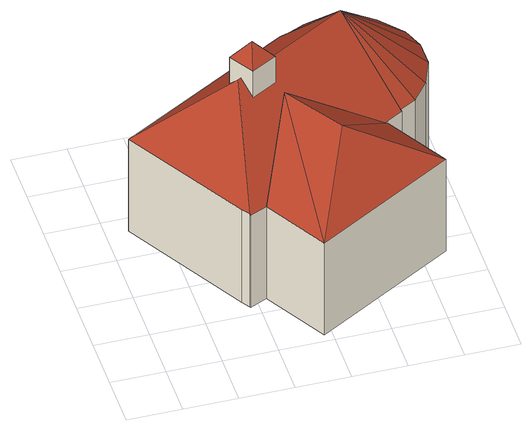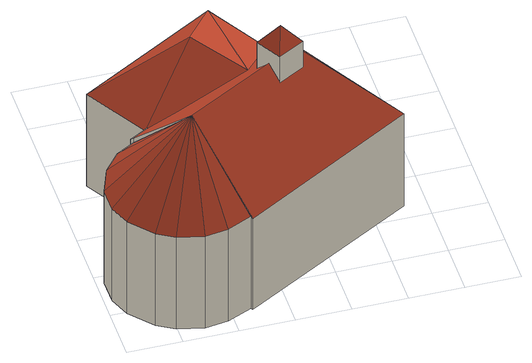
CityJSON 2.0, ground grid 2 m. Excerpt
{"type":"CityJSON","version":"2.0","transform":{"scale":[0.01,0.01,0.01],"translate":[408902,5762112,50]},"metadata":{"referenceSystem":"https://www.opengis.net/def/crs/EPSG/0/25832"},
"CityObjects":{
"building1":{"type":"Building","attributes":{"Gemeindeschluessel":"05515000","Geometrietyp2DReferenz":"3000","function":"31001_3043"},"children":["building1-1","building1-2","building1-3","building1-4"]},
"building1-1":{"type":"BuildingPart","attributes":{"roofType":"5000","measuredHeight":7.01},"parents":["building1"],"geometry":[{"type":"Solid","lod":"2","boundaries":[[[[0,1,2,3,4]],[[5,6,7,1,0]],[[8,9,10,11]],[[12,13,9,8]],[[14,15,13,12]],[[16,17,15,14]],[[18,19,17,16]],[[20,21,22,19,18]],[[14,12,23,16]],[[8,11,24,5,0,4,25,23,12]],[[20,18,16,23,25]],[[2,1,7,10,9,13,15,17,19,22,26]],[[3,25,4]],[[2,26,27,3]],[[27,25,3]],[[6,5,24]],[[10,7,6,24,11]],[[21,20,25]],[[21,27,26,22]],[[21,25,27]]]],"semantics":{"surfaces":[{"type":"WallSurface"},{"type":"RoofSurface"},{"type":"GroundSurface"},{"type":"ClosureSurface"}],"values":[[0,0,0,0,0,0,0,0,1,1,1,2,0,3,3,0,3,0,3,3]]}}]},
"building1-2":{"type":"BuildingPart","attributes":{"roofType":"3500","measuredHeight":7.01},"parents":["building1"],"geometry":[{"type":"Solid","lod":"2","boundaries":[[[[28,29,30,31]],[[32,33,29,28]],[[34,35,33,32]],[[36,37,35,34]],[[38,39,37,36]],[[40,41,39,38]],[[42,43,41,40]],[[44,45,43,42]],[[3,2,45,44]],[[31,30,22,21]],[[21,25,31]],[[31,25,28]],[[28,25,32]],[[32,25,34]],[[34,25,36]],[[36,25,38]],[[38,25,40]],[[40,25,42]],[[42,25,44]],[[44,25,3]],[[29,33,35,37,39,41,43,45,2,26,22,30]],[[2,3,27,26]],[[26,27,21,22]],[[25,27,3]],[[25,21,27]]]],"semantics":{"surfaces":[{"type":"WallSurface"},{"type":"RoofSurface"},{"type":"GroundSurface"},{"type":"ClosureSurface"}],"values":[[0,0,0,0,0,0,0,0,0,0,1,1,1,1,1,1,1,1,1,1,2,3,3,3,3]]}}]},
"building1-3":{"type":"BuildingPart","attributes":{"roofType":"3200","measuredHeight":6.19},"parents":["building1"],"geometry":[{"type":"Solid","lod":"2","boundaries":[[[[46,47,7,6]],[[48,49,47,46]],[[50,11,10,49,48]],[[24,50,51,6]],[[46,52,48]],[[48,52,51]],[[51,50,48]],[[52,46,6]],[[6,51,52]],[[7,47,49,10]],[[11,50,24]],[[10,11,24,6,7]]]],"semantics":{"surfaces":[{"type":"WallSurface"},{"type":"RoofSurface"},{"type":"GroundSurface"},{"type":"ClosureSurface"}],"values":[[0,0,0,1,1,1,1,1,1,2,0,3]]}}]},
"building1-4":{"type":"BuildingPart","attributes":{"roofType":"4000","measuredHeight":8.35},"parents":["building1"],"geometry":[{"type":"Solid","lod":"2","boundaries":[[[[53,54,55,56]],[[57,58,54,53]],[[59,60,58,57]],[[56,55,60,59]],[[56,61,53]],[[53,61,57]],[[57,61,59]],[[59,61,56]],[[54,58,60,55]]]],"semantics":{"surfaces":[{"type":"WallSurface"},{"type":"RoofSurface"},{"type":"GroundSurface"}],"values":[[0,0,0,0,1,1,1,1,2]]}}]}
},
"vertices":[
[1011,606,448],[1011,606,29],[1004,618,29],[1004,618,442],[1004,618,461],[950,571,448],[950,571,442],[950,571,29],[370,238,445],[370,238,29],[433,269,29],[433,269,441],[367,242,449],[367,242,29],[348,272,447],[348,272,29],[81,734,442],[81,734,29],[724,1106,437],[724,1106,29],[729,1097,448],[729,1097,442],[729,1097,29],[432,608,730],[481,297,442],[867,856,730],[867,856,29],[867,856,442],
[906,1152,442],[906,1152,29],[820,1139,29],[820,1139,442],[1002,1130,442],[1002,1130,29],[1065,1092,442],[1065,1092,29],[1141,1006,442],[1141,1006,29],[1170,926,442],[1170,926,29],[1171,831,442],[1171,831,29],[1134,731,442],[1134,731,29],[1075,659,442],[1075,659,29],
[1088,333,442],[1088,333,29],[570,33,442],[570,33,29],[433,269,442],[591,593,649],[733,374,649],
[473,568,792],[473,568,29],[568,622,29],[568,622,792],[417,661,792],[417,661,29],[514,716,792],[514,716,29],[490,641,864]
]}
